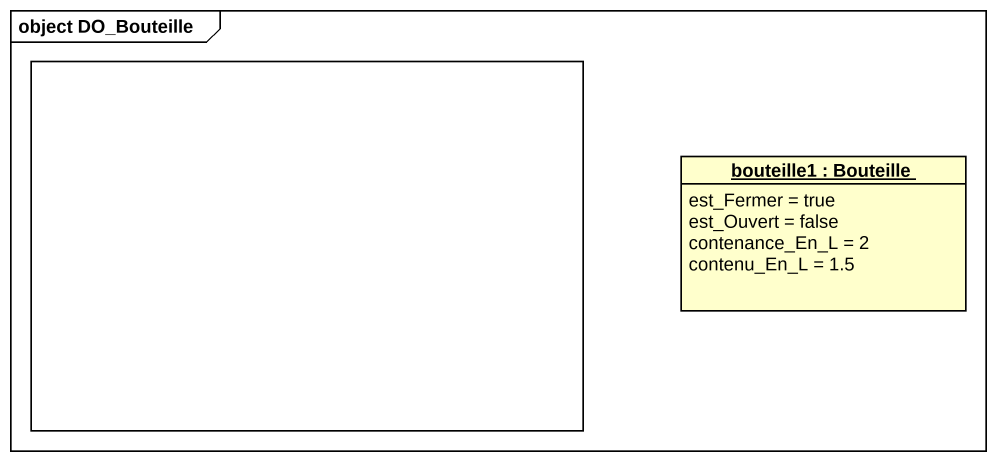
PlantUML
@startuml
mainframe object DO_Bouteille
allowmixing
hide circle
hide empty members
rectangle " " as rectangle1
object "bouteille1 : Bouteille" as bouteille1 {
  est_Fermer = true
  est_Ouvert = false
  contenance_En_L = 2
  contenu_En_L = 1.5
}
@enduml
